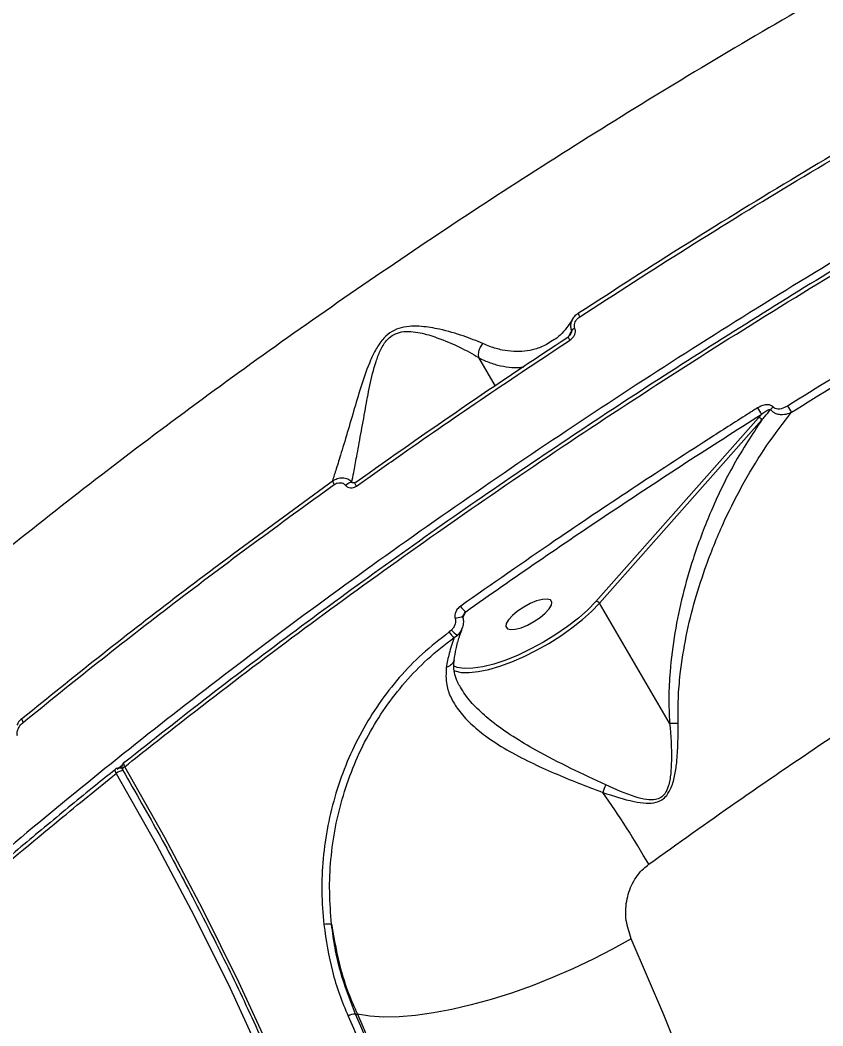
# Model space of a CAD drawing. Header units: millimetres. Extents: x -6879 to 7341, y -8047 to 7187.
# Drawn here: x 22.1 to 160.1, y 3368 to 3540.9 of the extents above; entities that cross this region are included whole.
import ezdxf

# ---------------------------------------------------------------- set-up
doc = ezdxf.new("R2010")
doc.units = ezdxf.units.MM
for name, color, linetype in [('DIKOM_ОБЪЕКТ', 7, 'Continuous'), ('DIKOM_РАЗМЕР_ЗОНА', 7, 'Continuous'), ('DIKOM_РАЗМЕР_ОБЪЕКТА', 7, 'Continuous')]:
    doc.layers.add(name, color=color, linetype=linetype)
doc.styles.add('style1', font='arial.ttf', dxfattribs={"width": 0.8})
doc.dimstyles.new('1-50', dxfattribs={"dimtxt": 300, "dimasz": 200, "dimexe": 100, "dimexo": 0, "dimgap": 100, "dimtad": 0, "dimdec": 0, "dimtxsty": 'style1', "dimcen": 0, "dimclrd": 7, "dimclre": 7, "dimadec": 1, "dimazin": 2, "dimtfac": 1, "dimtdec": 0, "dimtmove": 1, "dimatfit": 3, "dimfxl": 0, "dimlwd": 25, "dimlwe": 18, "dimarcsym": 0})

# ---------------------------------------------------------------- blocks, each defined once
blk = doc.blocks.new('*D19')
at = {"layer": 'Defpoints', "color": 0, "transparency": 16777216}
for p in [(5624.04, 6094.27), (-4435.35, 2864.29), (5624.04, -2640.11)]:
    blk.add_point(p, dxfattribs=at)
at = {"layer": 'DIKOM_РАЗМЕР_ОБЪЕКТА', "color": 7, "lineweight": 18, "transparency": 16777216}
for p, q in [((-4435.35, 2864.29), (-4435.35, 6194.27)), ((5624.04, -2640.11), (5624.04, 6194.27))]:
    blk.add_line(p, q, dxfattribs=at)
at = {"layer": 'DIKOM_РАЗМЕР_ОБЪЕКТА', "color": 7, "lineweight": 25, "transparency": 16777216}
for p, q in [((-4235.35, 6094.27), (2113.67, 6094.27)), ((5424.04, 6094.27), (3193.46, 6094.27))]:
    blk.add_line(p, q, dxfattribs=at)
at = {"layer": 'DIKOM_РАЗМЕР_ОБЪЕКТА', "color": 7, "transparency": 16777216}
for points in [[(-4235.35, 6127.6), (-4235.35, 6060.94), (-4435.35, 6094.27)], [(5424.04, 6127.6), (5424.04, 6060.94), (5624.04, 6094.27)]]:
    blk.add_solid(points, dxfattribs=at)
at = {"layer": 'DIKOM_РАЗМЕР_ОБЪЕКТА', "color": 0, "transparency": 16777216, "insert": (2653.56, 6094.27), "char_height": 300, "attachment_point": 5, "style": 'style1'}
blk.add_mtext('10100', dxfattribs=at)
blk = doc.blocks.new('*D17')
at = {"layer": 'Defpoints', "color": 0, "transparency": 16777216}
for p in [(-5935.35, 6990.27), (-5935.35, 998.27), (7340.79, -2830.86)]:
    blk.add_point(p, dxfattribs=at)
at = {"layer": 'DIKOM_РАЗМЕР_ЗОНА', "color": 7, "lineweight": 18, "transparency": 16777216}
for p, q in [((-5935.35, 998.27), (-5935.35, 7090.27)), ((7340.79, -2830.86), (7340.79, 7090.27))]:
    blk.add_line(p, q, dxfattribs=at)
at = {"layer": 'DIKOM_РАЗМЕР_ЗОНА', "color": 7, "lineweight": 25, "transparency": 16777216}
for p, q in [((-5735.35, 6990.27), (2016.67, 6990.27)), ((7140.79, 6990.27), (3096.46, 6990.27))]:
    blk.add_line(p, q, dxfattribs=at)
at = {"layer": 'DIKOM_РАЗМЕР_ЗОНА', "color": 7, "transparency": 16777216}
for points in [[(-5735.35, 7023.6), (-5735.35, 6956.94), (-5935.35, 6990.27)], [(7140.79, 7023.6), (7140.79, 6956.94), (7340.79, 6990.27)]]:
    blk.add_solid(points, dxfattribs=at)
at = {"layer": 'DIKOM_РАЗМЕР_ЗОНА', "color": 0, "transparency": 16777216, "insert": (2556.56, 6990.27), "char_height": 300, "attachment_point": 5, "style": 'style1'}
blk.add_mtext('13300', dxfattribs=at)

msp = doc.modelspace()

# ---------------------------------------------------------------- linework, layer by layer
at = {"layer": 'DIKOM_ОБЪЕКТ', "color": 7, "linetype": 'Continuous', "lineweight": 15}
for p, q in [((100.89, 3482.89), (103.75, 3478)), ((149.56, 3473.18), (149, 3472.55)), ((149, 3472.55), (121.07, 3441)), ((121.67, 3440.67), (149.6, 3472.22)), ((133.71, 3420.09), (121.67, 3440.67)), ((98.21, 3438.23), (98.69, 3439.22)), ((98.2, 3438.24), (98.21, 3438.23)), ((96.25, 3436.07), (95.87, 3435.74)), ((96.7, 3434.79), (97.29, 3435.21)), ((98.01, 3436.09), (97.99, 3436.04)), ((97.22, 3429.66), (96.58, 3429.92)), ((38.77, 3412.19), (39.69, 3412.92)), ((39.62, 3412.31), (39.27, 3412.36)), ((38.53, 3412.14), (38.44, 3412.07)), ((38.52, 3412.15), (38.53, 3412.15)), ((79.74, 3370.08), (80.07, 3370.03))]:
    msp.add_line(p, q, dxfattribs=at)
at = {"layer": 'DIKOM_ОБЪЕКТ', "color": 7, "linetype": 'Continuous', "lineweight": 15, "flags": 128}
for points in [[(118.05, 3490.55), (118.07, 3490.56), (118.1, 3490.54)], [(116.59, 3485.89), (116.51, 3486.05), (116.43, 3486.19), (116.38, 3486.31), (116.35, 3486.41), (116.33, 3486.47), (116.34, 3486.51), (116.34, 3486.52)], [(116.34, 3486.52), (116.37, 3486.52), (116.42, 3486.49)], [(76.11, 3461.09), (76.03, 3461.24), (75.96, 3461.38), (75.92, 3461.5), (75.89, 3461.6), (75.89, 3461.68), (75.91, 3461.74), (75.94, 3461.77), (76, 3461.76)], [(78.04, 3460.94), (78.23, 3461.1), (78.42, 3461.24), (78.61, 3461.36), (78.8, 3461.44), (78.96, 3461.48), (79.09, 3461.49), (79.19, 3461.45), (79.2, 3461.43)], [(79.92, 3460.8), (79.83, 3460.96), (79.77, 3461.1), (79.72, 3461.23), (79.7, 3461.33), (79.7, 3461.41), (79.72, 3461.46), (79.73, 3461.46)], [(79.73, 3461.46), (79.77, 3461.47), (79.83, 3461.46)], [(96.59, 3429.15), (96.82, 3429.05), (97.92, 3428.8), (99.27, 3428.76), (100.86, 3428.93), (102.64, 3429.3), (104.57, 3429.86), (106.62, 3430.61), (108.74, 3431.53), (110.87, 3432.6), (112.99, 3433.79), (115.03, 3435.09), (116.96, 3436.45), (118.74, 3437.86), (120.32, 3439.27), (121.67, 3440.67)], [(121.07, 3441), (119.68, 3439.57), (118.05, 3438.12), (116.2, 3436.69), (114.2, 3435.31), (112.09, 3434.01), (109.91, 3432.82), (107.73, 3431.78), (105.59, 3430.91), (103.54, 3430.23), (101.64, 3429.75), (99.93, 3429.5), (98.45, 3429.46), (97.24, 3429.66), (97.22, 3429.66)], [(113.49, 3440.89), (113.24, 3441.24), (112.68, 3441.4), (111.88, 3441.34), (110.88, 3441.07), (109.78, 3440.62), (108.66, 3440.02), (107.6, 3439.32), (106.71, 3438.57), (106.05, 3437.84), (105.66, 3437.19), (105.6, 3436.67), (105.85, 3436.31), (106.4, 3436.16), (107.21, 3436.22), (108.2, 3436.48), (109.31, 3436.94), (110.43, 3437.54), (111.48, 3438.24), (112.37, 3438.98), (113.04, 3439.71), (113.42, 3440.36), (113.49, 3440.89)], [(96.88, 3438.04), (97.14, 3438.15), (97.41, 3438.24), (97.66, 3438.3), (97.89, 3438.33), (98.06, 3438.32), (98.17, 3438.27), (98.2, 3438.24)], [(22.53, 3420.94), (22.57, 3420.96), (22.65, 3420.98)], [(22.65, 3420.21), (22.57, 3420.36), (22.51, 3420.5), (22.47, 3420.63), (22.46, 3420.75), (22.47, 3420.84), (22.51, 3420.91), (22.53, 3420.94)], [(40.09, 3412.59), (39.95, 3412.48), (39.85, 3412.37), (39.77, 3412.26), (39.72, 3412.16), (39.71, 3412.08), (39.72, 3412.02)], [(39.96, 3413.31), (39.96, 3413.3), (39.91, 3413.24), (39.9, 3413.15), (39.91, 3413.03), (39.94, 3412.9), (40, 3412.75), (40.09, 3412.59)], [(40.11, 3413.34), (40.02, 3413.34), (39.96, 3413.31)], [(109.1, 3132.36), (109.54, 3146.31), (109.6, 3160.26), (109.29, 3174.19), (108.59, 3188.11), (107.51, 3201.99), (106.06, 3215.83), (104.23, 3229.62), (102.02, 3243.36), (99.44, 3257.02), (96.48, 3270.62), (93.16, 3284.12), (89.46, 3297.53), (85.4, 3310.84), (80.98, 3324.04), (76.19, 3337.12), (71.05, 3350.07), (65.55, 3362.88), (59.7, 3375.55), (53.5, 3388.06), (46.96, 3400.41), (40.09, 3412.59)], [(38.64, 3411.43), (38.55, 3411.59), (38.49, 3411.74), (38.46, 3411.87), (38.45, 3411.99), (38.47, 3412.08), (38.51, 3412.14), (38.52, 3412.15)], [(38.64, 3411.43), (45.49, 3399.29), (52.01, 3386.97), (58.19, 3374.5), (64.02, 3361.87), (69.5, 3349.1), (74.63, 3336.18), (79.4, 3323.15), (83.82, 3309.99), (87.86, 3296.72), (91.55, 3283.35), (94.86, 3269.88), (97.81, 3256.33), (100.39, 3242.7), (102.59, 3229.01), (104.41, 3215.26), (105.86, 3201.46), (106.93, 3187.62), (107.63, 3173.75), (107.95, 3159.86), (107.88, 3145.95), (107.44, 3132.04)], [(127.15, 3383.02), (123.92, 3381.21), (120.57, 3379.48), (117.12, 3377.85), (113.62, 3376.33), (110.09, 3374.94), (106.56, 3373.69), (103.07, 3372.58), (99.65, 3371.64), (96.32, 3370.86), (93.13, 3370.26), (90.09, 3369.85), (87.25, 3369.61), (84.61, 3369.56), (82.21, 3369.7), (80.07, 3370.03)], [(174.37, 3191.28), (173.26, 3205.42), (171.79, 3219.52), (169.97, 3233.57), (167.8, 3247.58), (165.28, 3261.52), (162.41, 3275.39), (159.19, 3289.19), (155.63, 3302.9), (151.73, 3316.53), (147.49, 3330.05), (142.9, 3343.47), (137.99, 3356.78), (132.73, 3369.96), (127.15, 3383.02)], [(78.49, 3369.7), (79.39, 3367.64), (80.29, 3365.58), (81.17, 3363.52), (82.05, 3361.45), (82.92, 3359.37), (83.78, 3357.3), (84.64, 3355.22), (85.48, 3353.13)], [(86.75, 3353.47), (85.9, 3355.56), (85.05, 3357.64), (84.19, 3359.72), (83.32, 3361.8), (82.44, 3363.87), (81.55, 3365.95), (80.65, 3368.01), (79.74, 3370.08)], [(80.07, 3370.03), (80.99, 3367.95), (81.89, 3365.87), (82.79, 3363.79), (83.68, 3361.7), (84.55, 3359.61), (85.42, 3357.51), (86.28, 3355.41), (87.13, 3353.31)]]:
    msp.add_lwpolyline(points, dxfattribs=at)
at = {"layer": 'DIKOM_ОБЪЕКТ', "color": 7, "linetype": 'Continuous', "lineweight": 15}
for centre, radius, start, end in [((118.97, 3490.57), 0.922, 180.9488, 223.4991), ((118.04, 3486.56), 1.52, 112.2205, 140.7192), ((160.81, 3478.41), 7.81, 209.466, 218.6696), ((154.39, 3477.32), 6.36, 208.9864, 220.5848), ((152.94, 3472.64), 2.27, 128.9124, 144.6273), ((149.04, 3471.92), 0.635, 28.0873, 93.5261), ((100.24, 3441.45), 2.72, 207.3737, 235.0626), ((121.11, 3440.37), 0.635, 28.0987, 93.5149), ((98.41, 3437.11), 2.89, 208.4228, 233.7236), ((99.01, 3438.32), 3.56, 219.2557, 241.0638), ((96.37, 3436.71), 1.76, 301.4682, 337.572), ((39.14, 3411.37), 1, 103.5937, 128.7685), ((39.14, 3411.37), 1, 82.5975, 103.5937), ((39.17, 3411.6), 0.77, 52.1118, 82.3463), ((40.59, 3412.53), 1, 128.6609, 210.224), ((40.01, 3409.89), 2.06, 93.9099, 131.5123), ((138.51, 3402.37), 17.27, 155.7577, 160.3604), ((-8.87, 3315.71), 160.44, 29.9521, 35.1898), ((75.16, 3381.8), 3.75, 82.7101, 103.2484), ((79.67, 3368.01), 2.07, 88.0882, 124.9527)]:
    msp.add_arc(centre, radius, start, end, dxfattribs=at)
for points, knots in [([(149.26, 4030.74), (147.55, 4031.44), (142.92, 4033.31), (134.93, 4035.39), (125.18, 4036.69), (114.84, 4036.81), (103.92, 4035.7), (92.45, 4033.34), (80.68, 4029.79), (68.65, 4025.07), (56.42, 4019.27), (43.79, 4012.28), (30.79, 4004.07), (17.46, 3994.65), (4.08, 3984.22), (-9.3, 3972.84), (-22.62, 3960.59), (-36.11, 3947.28), (-49.73, 3932.89), (-63.43, 3917.47), (-76.75, 3901.53), (-89.65, 3885.18), (-102.11, 3868.53), (-114.49, 3851.12), (-126.75, 3832.96), (-138.84, 3814.11), (-150.65, 3794.7), (-162.15, 3774.8), (-173.3, 3754.46), (-184.13, 3733.61), (-194.59, 3712.3), (-204.63, 3690.6), (-214.03, 3668.98), (-222.77, 3647.52), (-230.85, 3626.28), (-238.4, 3604.92), (-245.38, 3583.51), (-251.73, 3562.13), (-257.03, 3542.47), (-259.95, 3530.11), (-261.24, 3524.64)], [0, 0, 0, 0, 0.015651, 0.042167, 0.068704, 0.09522, 0.122506, 0.149814, 0.1771, 0.203616, 0.230153, 0.256669, 0.283955, 0.311263, 0.33855, 0.365065, 0.391602, 0.418118, 0.445404, 0.472713, 0.499999, 0.52556, 0.551139, 0.576701, 0.602949, 0.629218, 0.655467, 0.681983, 0.708519, 0.735035, 0.762321, 0.78963, 0.816916, 0.843432, 0.869969, 0.896485, 0.923771, 0.951079, 0.978366, 1, 1, 1, 1]), ([(126.92, 4035.74), (126.7, 4035.76), (124.85, 4035.95), (121.26, 4036.04), (116.14, 4035.97), (110.91, 4035.58), (105.56, 4034.92), (100.1, 4033.96), (94.52, 4032.7), (88.82, 4031.16), (83.01, 4029.33), (77.11, 4027.21), (71.13, 4024.81), (65.1, 4022.15), (59.03, 4019.21), (52.9, 4016.01), (46.72, 4012.53), (40.48, 4008.79), (34.18, 4004.78), (27.83, 4000.5), (21.41, 3995.94), (14.93, 3991.11), (8.38, 3986), (1.79, 3980.63), (-4.82, 3975.03), (-11.42, 3969.2), (-18.02, 3963.16), (-24.6, 3956.9), (-31.18, 3950.43), (-37.75, 3943.74), (-44.32, 3936.82), (-50.89, 3929.69), (-57.46, 3922.33), (-64.03, 3914.75), (-70.61, 3906.93), (-77.19, 3898.91), (-83.73, 3890.69), (-90.21, 3882.33), (-96.62, 3873.82), (-102.96, 3865.18), (-109.23, 3856.4), (-115.44, 3847.48), (-121.59, 3838.41), (-127.68, 3829.2), (-133.71, 3819.83), (-139.67, 3810.31), (-145.59, 3800.64), (-151.44, 3790.81), (-157.21, 3780.88), (-162.88, 3770.87), (-168.42, 3760.81), (-173.84, 3750.7), (-179.15, 3740.56), (-184.33, 3730.36), (-189.4, 3720.1), (-194.36, 3709.79), (-199.2, 3699.42), (-203.93, 3688.99), (-208.55, 3678.49), (-213.05, 3667.93), (-217.44, 3657.33), (-221.68, 3646.75), (-225.76, 3636.21), (-229.68, 3625.72), (-233.45, 3615.29), (-237.05, 3604.9), (-240.5, 3594.56), (-243.79, 3584.25), (-246.93, 3573.99), (-249.92, 3563.76), (-252.76, 3553.56), (-255.43, 3543.4), (-257.8, 3533.96), (-259.2, 3527.95), (-259.82, 3525.29)], [0, 0, 0, 0, 0.0019, 0.01588, 0.029853, 0.043833, 0.057831, 0.071862, 0.085941, 0.100083, 0.114302, 0.128567, 0.142778, 0.156919, 0.171006, 0.185054, 0.19908, 0.2131, 0.227127, 0.241174, 0.255256, 0.269388, 0.283588, 0.297851, 0.312092, 0.326248, 0.340343, 0.354395, 0.368418, 0.382428, 0.396443, 0.410472, 0.424531, 0.438637, 0.452806, 0.467048, 0.481292, 0.495462, 0.509568, 0.523624, 0.537648, 0.551655, 0.565661, 0.579679, 0.593723, 0.607808, 0.621952, 0.636169, 0.650415, 0.664605, 0.678726, 0.692794, 0.706824, 0.720832, 0.734836, 0.748847, 0.762881, 0.776951, 0.791075, 0.805268, 0.819516, 0.833736, 0.847877, 0.86196, 0.876001, 0.890015, 0.90402, 0.91803, 0.932057, 0.946117, 0.960225, 0.974398, 0.988642, 1, 1, 1, 1]), ([(-259.66, 3525.47), (-258.44, 3530.62), (-255.63, 3542.53), (-250.48, 3561.61), (-244.24, 3582.64), (-237.32, 3603.92), (-229.76, 3625.36), (-221.61, 3646.85), (-212.87, 3668.33), (-203.55, 3689.76), (-193.68, 3711.1), (-183.3, 3732.3), (-172.45, 3753.24), (-161.18, 3773.84), (-149.67, 3793.78), (-137.94, 3813.03), (-126.04, 3831.6), (-113.86, 3849.67), (-101.44, 3867.17), (-88.85, 3884.02), (-75.95, 3900.38), (-62.75, 3916.17), (-49.28, 3931.35), (-35.74, 3945.67), (-22.2, 3959.08), (-8.71, 3971.51), (4.68, 3982.92), (17.94, 3993.26), (31.06, 4002.53), (43.99, 4010.72), (56.68, 4017.79), (69.07, 4023.71), (80.35, 4028.15), (90.57, 4031.33), (99.79, 4033.5), (108.74, 4034.89), (117.5, 4035.5), (126.03, 4035.28), (134.29, 4034.21), (142.22, 4032.35), (147.17, 4030.41), (149.65, 4029.44)], [0, 0, 0, 0, 0.020433, 0.047303, 0.0742577, 0.1012555, 0.1282534, 0.1552081, 0.1820781, 0.2089481, 0.2359029, 0.2629007, 0.2898985, 0.3168533, 0.3437233, 0.3696029, 0.3955582, 0.4215519, 0.4475457, 0.473501, 0.4993807, 0.5262505, 0.5532052, 0.5802031, 0.6072009, 0.6341554, 0.6610255, 0.6878954, 0.7148501, 0.7418479, 0.7688455, 0.7958001, 0.8226701, 0.8444426, 0.8662375, 0.8880323, 0.9098048, 0.9323412, 0.9549024, 0.9774638, 1, 1, 1, 1]), ([(-259.39, 3524.75), (-258.46, 3528.71), (-255.95, 3539.36), (-251.29, 3557.02), (-245.27, 3577.74), (-238.52, 3598.9), (-231.05, 3620.43), (-222.87, 3642.28), (-214.15, 3663.94), (-204.95, 3685.37), (-195.31, 3706.49), (-185.08, 3727.65), (-174.26, 3748.77), (-162.88, 3769.78), (-151.19, 3790.21), (-139.24, 3810.02), (-127.08, 3829.15), (-114.51, 3847.92), (-101.56, 3866.25), (-88.26, 3884.06), (-74.91, 3900.96), (-61.56, 3916.91), (-48.25, 3931.89), (-34.76, 3946.16), (-21.14, 3959.63), (-7.43, 3972.23), (6.07, 3983.69), (19.32, 3993.99), (32.28, 4003.14), (45.16, 4011.3), (57.92, 4018.39), (70.5, 4024.36), (82.12, 4028.88), (92.79, 4032.14), (102.57, 4034.33), (112.05, 4035.61), (120.28, 4036.06), (125.19, 4035.69), (127.18, 4035.54)], [0, 0, 0, 0, 0.016806, 0.045276, 0.073769, 0.102239, 0.131537, 0.160858, 0.190155, 0.218625, 0.247118, 0.275588, 0.304886, 0.334207, 0.363504, 0.391975, 0.420467, 0.448937, 0.478235, 0.507556, 0.536853, 0.565324, 0.593816, 0.622286, 0.651584, 0.680905, 0.710202, 0.738673, 0.767165, 0.795635, 0.824932, 0.854254, 0.883551, 0.90833, 0.933138, 0.957947, 0.98299, 1, 1, 1, 1]), ([(500.36, 3651.28), (496.75, 3651.73), (489.53, 3652.63), (477.6, 3653.1), (464.92, 3652.92), (451.45, 3652.03), (437.29, 3650.46), (422.46, 3648.2), (406.99, 3645.24), (390.9, 3641.6), (374.25, 3637.29), (357.13, 3632.34), (339.61, 3626.78), (321.73, 3620.6), (303.53, 3613.81), (285.03, 3606.44), (266.3, 3598.51), (247.43, 3590.06), (228.5, 3581.13), (209.57, 3571.74), (190.66, 3561.89), (171.81, 3551.62), (153.07, 3540.96), (134.55, 3529.97), (116.32, 3518.68), (98.43, 3507.14), (80.91, 3495.35), (63.79, 3483.34), (47.13, 3471.16), (31.01, 3458.86), (15.49, 3446.5), (1.75, 3435.04), (-10.38, 3424.51), (-17.4, 3418.12), (-20.91, 3414.92)], [0, 0, 0, 0, 0.031557, 0.063213, 0.09492, 0.126627, 0.158283, 0.189839, 0.221397, 0.253054, 0.284762, 0.31647, 0.348127, 0.379685, 0.411265, 0.442944, 0.474674, 0.506404, 0.538084, 0.569664, 0.601295, 0.633025, 0.664806, 0.696588, 0.728318, 0.75995, 0.791659, 0.823468, 0.855327, 0.887186, 0.918995, 0.950705, 0.975352, 1, 1, 1, 1]), ([(584.28, 3621.33), (582.55, 3622.06), (577.88, 3624), (569.44, 3626.58), (558.74, 3628.86), (546.96, 3630.4), (534.12, 3631.19), (520.23, 3631.18), (505.61, 3630.39), (490.31, 3628.83), (474.41, 3626.55), (457.67, 3623.5), (440.1, 3619.66), (421.75, 3615.03), (403.01, 3609.71), (383.96, 3603.73), (364.69, 3597.15), (344.87, 3589.85), (324.55, 3581.82), (303.8, 3573.09), (283.31, 3563.95), (263.15, 3554.47), (243.41, 3544.72), (223.5, 3534.42), (203.49, 3523.59), (183.44, 3512.26), (163.52, 3500.51), (143.79, 3488.37), (124.32, 3475.88), (105.05, 3462.98), (86.05, 3449.72), (67.4, 3436.13), (49.5, 3422.5), (32.41, 3408.89), (16.15, 3395.34), (0.45, 3381.63), (-14.61, 3367.81), (-28.94, 3353.91), (-41.5, 3341.06), (-48.92, 3332.92), (-52.21, 3329.32)], [0, 0, 0, 0, 0.015652, 0.042168, 0.068704, 0.09522, 0.122506, 0.149814, 0.1771, 0.203616, 0.230153, 0.256669, 0.283955, 0.311264, 0.33855, 0.365066, 0.391602, 0.418118, 0.445404, 0.472713, 0.499999, 0.52556, 0.55114, 0.576701, 0.602949, 0.629218, 0.655467, 0.681983, 0.708519, 0.735035, 0.762321, 0.78963, 0.816916, 0.843432, 0.869969, 0.896485, 0.923771, 0.951079, 0.978366, 1, 1, 1, 1]), ([(40.09, 3412.59), (43.42, 3415.24), (52.42, 3422.38), (67.58, 3433.92), (85.66, 3447.14), (104.44, 3460.29), (123.86, 3473.33), (143.88, 3486.21), (164.05, 3498.64), (184.3, 3510.59), (204.55, 3522.03), (225.14, 3533.17), (246.01, 3543.94), (267.09, 3554.29), (287.92, 3564), (308.43, 3573.05), (328.56, 3581.44), (348.65, 3589.3), (368.62, 3596.58), (388.38, 3603.24), (407.52, 3609.14), (425.98, 3614.27), (443.72, 3618.65), (461.04, 3622.35), (477.85, 3625.33), (494.08, 3627.55), (509.37, 3628.97), (523.7, 3629.61), (537.05, 3629.49), (549.64, 3628.61), (561.4, 3626.94), (572.26, 3624.47), (581.57, 3621.4), (589.46, 3617.83), (595.44, 3614.44), (598.59, 3611.95), (599.84, 3610.97)], [0, 0, 0, 0, 0.017703, 0.047693, 0.077705, 0.107695, 0.138556, 0.169442, 0.200303, 0.230293, 0.260306, 0.290296, 0.321156, 0.352043, 0.382903, 0.412893, 0.442906, 0.472896, 0.503757, 0.534643, 0.565504, 0.595493, 0.625506, 0.655496, 0.686357, 0.717243, 0.748104, 0.778094, 0.808107, 0.838096, 0.868957, 0.899843, 0.930704, 0.956805, 0.982938, 1, 1, 1, 1]), ([(130.14, 3395.82), (135.13, 3399.38), (145.11, 3406.52), (160.5, 3417), (176.14, 3427.3), (192.23, 3437.5), (208.76, 3447.58), (225.7, 3457.5), (242.77, 3467.1), (260.49, 3476.66), (278.85, 3486.11), (297.81, 3495.39), (316.74, 3504.18), (335.53, 3512.43), (354.11, 3520.12), (372.4, 3527.2), (390.35, 3533.64), (407.94, 3539.46), (425.15, 3544.66), (441.89, 3549.19), (458.08, 3553.06), (473.65, 3556.22), (488.57, 3558.67), (502.83, 3560.42), (516.39, 3561.48), (529.2, 3561.83), (541.2, 3561.47), (552.54, 3560.39), (563.13, 3558.52), (572.91, 3555.85), (581.65, 3552.41), (589.3, 3548.19), (595.93, 3543.27), (599.39, 3539.38), (601.11, 3537.44)], [0, 0, 0, 0, 0.027767, 0.055566, 0.083366, 0.111132, 0.140037, 0.16898, 0.197923, 0.226828, 0.258637, 0.290548, 0.32251, 0.354472, 0.386382, 0.418191, 0.449895, 0.4817, 0.513556, 0.545411, 0.577215, 0.608919, 0.640547, 0.672276, 0.704055, 0.735834, 0.767563, 0.799191, 0.832594, 0.866026, 0.89943, 0.932943, 0.966486, 1, 1, 1, 1]), ([(193.92, 3536.2), (187.52, 3532.6), (174.71, 3525.42), (155.64, 3514.14), (136.71, 3502.54), (124.31, 3494.54), (118.1, 3490.54)], [0, 0, 0, 0, 0.248596, 0.497193, 0.748597, 1, 1, 1, 1]), ([(118.31, 3489.93), (124.45, 3493.9), (136.75, 3501.83), (155.64, 3513.41), (174.81, 3524.77), (187.8, 3532.05), (194.29, 3535.7)], [0, 0, 0, 0, 0.2485961, 0.4971927, 0.748596, 1, 1, 1, 1]), ([(215.38, 3510.61), (210.22, 3507.75), (199.89, 3502.02), (184.49, 3493.1), (169.16, 3483.97), (159.06, 3477.7), (154.01, 3474.57)], [0, 0, 0, 0, 0.2491, 0.4982, 0.749101, 1, 1, 1, 1]), ([(154.71, 3473.53), (159.71, 3476.63), (169.72, 3482.85), (184.97, 3491.94), (200.38, 3500.86), (210.76, 3506.62), (215.95, 3509.49)], [0, 0, 0, 0, 0.2491, 0.498201, 0.7491, 1, 1, 1, 1]), ([(165.08, 3499.86), (164.73, 3499.65), (158.9, 3496.22), (147.79, 3489.31), (131.77, 3479.17), (116.01, 3468.81), (100.35, 3458.16), (84.82, 3447.24), (69.49, 3436.04), (54.52, 3424.74), (44.91, 3417.14), (40.11, 3413.34)], [0, 0, 0, 0, 0.0079138, 0.1297216, 0.2516545, 0.3735877, 0.4953953, 0.6214763, 0.7476975, 0.8739185, 1, 1, 1, 1]), ([(118.07, 3490.52), (117.93, 3490.44), (117.53, 3490.19), (117.18, 3489.82), (117.06, 3489.53), (117.06, 3489.52)], [0, 0, 0, 0, 0.34596, 0.972901, 1, 1, 1, 1]), ([(117.06, 3489.53), (116.81, 3489.12), (116.23, 3488.17), (115.22, 3487.03), (114.34, 3486.2), (113.8, 3485.89), (113.67, 3485.82)], [0, 0, 0, 0, 0.246797, 0.569947, 0.901228, 1, 1, 1, 1]), ([(117.06, 3489.53), (116.96, 3489.32), (116.75, 3488.89), (116.67, 3488.18), (116.8, 3487.74), (116.87, 3487.52)], [0, 0, 0, 0, 0.336502, 0.663959, 1, 1, 1, 1]), ([(117.47, 3487.96), (117.43, 3488.1), (117.35, 3488.37), (117.42, 3488.82), (117.62, 3489.27), (117.93, 3489.66), (118.19, 3489.85), (118.31, 3489.93)], [0, 0, 0, 0, 0.188925, 0.37744, 0.579185, 0.816455, 1, 1, 1, 1]), ([(101.63, 3485.32), (100.55, 3485.76), (98.38, 3486.66), (94.72, 3487.71), (91.63, 3488.26), (89.4, 3488.33), (87.68, 3488.12), (86, 3487.46), (84.47, 3486.2), (83.27, 3484.44), (81.98, 3481.75), (80.79, 3478.28), (79.53, 3474.06), (78.32, 3469.9), (77.24, 3466.3), (76.34, 3463.45), (75.93, 3462.18), (75.73, 3461.57)], [0, 0, 0, 0, 0.103534, 0.209438, 0.280105, 0.315951, 0.352645, 0.385124, 0.417926, 0.458818, 0.498097, 0.58083, 0.665462, 0.759406, 0.855254, 0.930512, 1, 1, 1, 1]), ([(79.12, 3461.47), (79.23, 3462.01), (79.46, 3463.27), (80, 3466.08), (80.66, 3469.72), (81.42, 3473.86), (82.17, 3478.05), (82.99, 3481.46), (83.95, 3484.09), (84.86, 3485.69), (85.77, 3486.51), (86.64, 3487.04), (87.76, 3487.4), (89.31, 3487.43), (91.38, 3487.1), (94.28, 3486.2), (97.71, 3484.72), (99.92, 3483.52), (100.88, 3482.91), (100.88, 3482.91)], [0, 0, 0, 0, 0.060215, 0.138591, 0.236677, 0.334837, 0.420241, 0.505399, 0.543918, 0.582425, 0.607642, 0.612278, 0.642129, 0.677285, 0.712677, 0.784145, 0.892021, 0.999894, 1, 1, 1, 1]), ([(116.78, 3487.01), (116.75, 3486.94), (116.66, 3486.78), (116.5, 3486.61), (116.37, 3486.54), (116.34, 3486.53)], [0, 0, 0, 0, 0.331253, 0.83691, 1, 1, 1, 1]), ([(116.87, 3487.52), (116.83, 3487.44), (116.67, 3487.12), (116.51, 3486.8), (116.39, 3486.56)], [0, 0, 0, 0, 0.231797, 1, 1, 1, 1]), ([(116.59, 3485.89), (116.71, 3485.98), (116.99, 3486.19), (117.31, 3486.6), (117.52, 3487.07), (117.59, 3487.54), (117.51, 3487.82), (117.47, 3487.96)], [0, 0, 0, 0, 0.182537, 0.423782, 0.627463, 0.813439, 1, 1, 1, 1]), ([(116.87, 3487.52), (116.88, 3487.49), (116.89, 3487.43), (116.88, 3487.3), (116.85, 3487.16), (116.8, 3487.06), (116.78, 3487.01)], [0, 0, 0, 0, 0.179192, 0.310756, 0.693913, 1, 1, 1, 1]), ([(116.42, 3486.49), (110.22, 3482.38), (97.82, 3474.15), (85.83, 3465.69), (79.83, 3461.46)], [0, 0, 0, 0, 0.4992744, 1, 1, 1, 1]), ([(79.92, 3460.8), (80.45, 3461.17), (83.08, 3463.05), (90.41, 3468.22), (102.05, 3476.25), (111.74, 3482.68), (116.59, 3485.89)], [0, 0, 0, 0, 0.0441403, 0.2207127, 0.6100113, 1, 1, 1, 1]), ([(101.63, 3485.32), (101.59, 3485.29), (101.38, 3485.05), (101.06, 3484.52), (100.82, 3483.7), (100.86, 3483.17), (100.88, 3482.91)], [0, 0, 0, 0, 0.056215, 0.368539, 0.684276, 1, 1, 1, 1]), ([(113.63, 3485.82), (113.29, 3485.59), (112.34, 3484.93), (110.16, 3484.13), (107.6, 3483.81), (104.96, 3484.15), (103.17, 3484.66), (102.04, 3485.14), (101.63, 3485.32)], [0, 0, 0, 0, 0.104113, 0.289959, 0.595422, 0.752209, 0.90898, 1, 1, 1, 1]), ([(100.88, 3482.91), (100.88, 3482.9), (100.89, 3482.9), (100.89, 3482.9), (100.89, 3482.9), (100.89, 3482.89)], [0, 0, 0, 0, 0.299801, 0.706039, 1, 1, 1, 1]), ([(100.89, 3482.89), (101.31, 3482.69), (102.43, 3482.15), (104.2, 3481.56), (106.18, 3481.21), (107.68, 3481.14), (108.49, 3481.29), (108.71, 3481.32)], [0, 0, 0, 0, 0.149323, 0.399864, 0.650443, 0.908015, 1, 1, 1, 1]), ([(151.52, 3474.41), (151.48, 3474.45), (151.37, 3474.57), (151.08, 3474.73), (150.58, 3474.82), (149.78, 3474.74), (149.2, 3474.44), (148.82, 3474.24)], [0, 0, 0, 0, 0.0555175, 0.1784182, 0.3495459, 0.572896, 1, 1, 1, 1]), ([(154.01, 3474.57), (153.65, 3474.38), (153.11, 3474.1), (152.37, 3474.02), (151.92, 3474.1), (151.65, 3474.26), (151.55, 3474.37), (151.52, 3474.41)], [0, 0, 0, 0, 0.438543, 0.64871, 0.819252, 0.945174, 1, 1, 1, 1]), ([(148.82, 3474.24), (148.26, 3473.88), (145.46, 3472.11), (138.19, 3467.47), (127.11, 3460.25), (112.86, 3450.7), (103.21, 3443.96), (97.83, 3440.2)], [0, 0, 0, 0, 0.0321588, 0.1607932, 0.4182852, 0.6757766, 1, 1, 1, 1]), ([(98.69, 3439.22), (102.8, 3442.11), (111.04, 3447.88), (123.68, 3456.42), (136.5, 3464.87), (145.2, 3470.41), (149.56, 3473.18)], [0, 0, 0, 0, 0.249314, 0.498629, 0.749313, 1, 1, 1, 1]), ([(135.2, 3420.06), (135.19, 3421.49), (135.17, 3424.34), (135.61, 3429.38), (136.52, 3435.09), (138.07, 3441.35), (140.24, 3448.01), (143.05, 3454.83), (146.56, 3461.67), (150.39, 3467.94), (153.27, 3471.66), (154.71, 3473.53)], [0, 0, 0, 0, 0.066132, 0.132304, 0.238337, 0.344731, 0.450977, 0.593956, 0.729223, 0.864721, 1, 1, 1, 1]), ([(149.56, 3473.18), (149.79, 3473.37), (150.14, 3473.65), (150.6, 3473.91), (150.86, 3473.99), (151.02, 3474), (151.08, 3473.97), (151.09, 3473.96)], [0, 0, 0, 0, 0.49386, 0.730835, 0.885441, 0.970093, 1, 1, 1, 1]), ([(149.6, 3472.22), (149.76, 3472.41), (150.26, 3472.99), (150.76, 3473.57), (151.09, 3473.96)], [0, 0, 0, 0, 0.332044, 1, 1, 1, 1]), ([(151.09, 3473.96), (151.14, 3473.9), (151.31, 3473.7), (151.71, 3473.41), (152.37, 3473.16), (153.29, 3473.09), (154.1, 3473.25), (154.59, 3473.47), (154.71, 3473.53)], [0, 0, 0, 0, 0.063543, 0.205924, 0.386748, 0.593838, 0.897725, 1, 1, 1, 1]), ([(149.6, 3472.22), (147.95, 3469.72), (144.66, 3464.71), (140.76, 3456.59), (137.9, 3448.99), (135.92, 3442.11), (134.55, 3435.65), (133.82, 3429.74), (133.54, 3424.53), (133.66, 3421.57), (133.71, 3420.09)], [0, 0, 0, 0, 0.180143, 0.360267, 0.513483, 0.627816, 0.742323, 0.856429, 0.928234, 1, 1, 1, 1]), ([(76, 3461.76), (71.38, 3458.42), (62.14, 3451.74), (48.65, 3441.58), (35.42, 3431.32), (26.91, 3424.43), (22.65, 3420.98)], [0, 0, 0, 0, 0.249101, 0.4982, 0.7491, 1, 1, 1, 1]), ([(22.65, 3420.21), (26.88, 3423.64), (35.36, 3430.51), (48.57, 3440.76), (62.12, 3450.97), (71.45, 3457.72), (76.11, 3461.09)], [0, 0, 0, 0, 0.2491, 0.4982, 0.749099, 1, 1, 1, 1]), ([(79.23, 3461.37), (79.04, 3461.57), (78.63, 3461.97), (77.77, 3462.23), (76.83, 3462.2), (76.28, 3461.91), (76, 3461.76)], [0, 0, 0, 0, 0.2379985, 0.4906719, 0.7462837, 1, 1, 1, 1]), ([(76.11, 3461.09), (76.28, 3461.19), (76.61, 3461.38), (77.16, 3461.43), (77.68, 3461.3), (77.93, 3461.06), (78.04, 3460.94)], [0, 0, 0, 0, 0.258339, 0.516774, 0.767809, 1, 1, 1, 1]), ([(78.04, 3460.94), (78.16, 3460.83), (78.4, 3460.6), (78.9, 3460.47), (79.44, 3460.52), (79.76, 3460.71), (79.92, 3460.8)], [0, 0, 0, 0, 0.233839, 0.482463, 0.741332, 1, 1, 1, 1]), ([(79.73, 3461.47), (79.71, 3461.46), (79.64, 3461.4), (79.5, 3461.35), (79.34, 3461.35), (79.26, 3461.37), (79.22, 3461.42), (79.21, 3461.44)], [0, 0, 0, 0, 0.050135, 0.306106, 0.573914, 0.868786, 1, 1, 1, 1]), ([(97.83, 3440.2), (97.77, 3440.16), (97.51, 3439.96), (97.13, 3439.54), (96.87, 3438.97), (96.78, 3438.46), (96.85, 3438.18), (96.88, 3438.04)], [0, 0, 0, 0, 0.084384, 0.402659, 0.651833, 0.825491, 1, 1, 1, 1]), ([(98.21, 3438.22), (98.21, 3438.22), (98.21, 3438.22), (98.2, 3438.24), (98.19, 3438.28), (98.19, 3438.34), (98.21, 3438.44), (98.24, 3438.55), (98.27, 3438.61), (98.29, 3438.63)], [0, 0, 0, 0, 0.173672, 0.256756, 0.346264, 0.460227, 0.622577, 0.874809, 1, 1, 1, 1]), ([(98.29, 3438.63), (98.31, 3438.68), (98.39, 3438.87), (98.54, 3439.06), (98.66, 3439.19), (98.69, 3439.22)], [0, 0, 0, 0, 0.200471, 0.82946, 1, 1, 1, 1]), ([(96.88, 3438.04), (96.92, 3437.9), (96.99, 3437.61), (96.9, 3437.07), (96.66, 3436.54), (96.38, 3436.22), (96.25, 3436.07)], [0, 0, 0, 0, 0.2096838, 0.4181624, 0.7298706, 1, 1, 1, 1]), ([(98.1, 3436.37), (98.14, 3436.44), (98.3, 3436.76), (98.36, 3437.38), (98.34, 3437.96), (98.21, 3438.2), (98.2, 3438.22)], [0, 0, 0, 0, 0.121748, 0.556485, 0.964174, 1, 1, 1, 1]), ([(95.87, 3435.74), (94.28, 3434.51), (91.22, 3432.15), (87.21, 3427.96), (83.73, 3423.5), (80.73, 3418.65), (78.25, 3413.49), (76.31, 3408.07), (74.92, 3402.48), (74.12, 3396.8), (73.86, 3391.09), (74.15, 3387.33), (74.3, 3385.46)], [0, 0, 0, 0, 0.107083, 0.205973, 0.305185, 0.404078, 0.503337, 0.602917, 0.702179, 0.801347, 0.900832, 1, 1, 1, 1]), ([(75.64, 3385.52), (75.49, 3387.36), (75.2, 3391.05), (75.45, 3396.65), (76.22, 3402.22), (77.58, 3407.69), (79.47, 3413), (81.89, 3418.06), (84.83, 3422.81), (88.23, 3427.17), (92.15, 3431.27), (95.14, 3433.59), (96.7, 3434.79)], [0, 0, 0, 0, 0.09928, 0.198875, 0.298153, 0.397421, 0.497008, 0.596272, 0.695087, 0.794221, 0.893032, 1, 1, 1, 1]), ([(96.7, 3434.79), (96.39, 3433.9), (95.85, 3432.32), (95.51, 3430.46), (95.36, 3429.64)], [0, 0, 0, 0, 0.5624, 1, 1, 1, 1]), ([(96.71, 3430.94), (96.81, 3431.58), (97.05, 3433), (97.5, 3434.7), (97.88, 3435.66), (98.02, 3436.03)], [0, 0, 0, 0, 0.334415, 0.747707, 1, 1, 1, 1]), ([(97.29, 3435.21), (97.49, 3435.4), (97.84, 3435.75), (98.01, 3436.19), (98.09, 3436.38)], [0, 0, 0, 0, 0.577297, 1, 1, 1, 1]), ([(97.98, 3436.1), (98.01, 3436.17), (98.05, 3436.28), (98.09, 3436.38), (98.11, 3436.43)], [0, 0, 0, 0, 0.581764, 1, 1, 1, 1]), ([(95.36, 3429.64), (95.3, 3428.64), (95.21, 3426.88), (96.09, 3424.45), (97.43, 3422.22), (99.44, 3420.01), (102.23, 3417.7), (105.71, 3415.46), (109.72, 3413.36), (113.88, 3411.48), (118.06, 3409.76), (120.86, 3408.7), (122.25, 3408.17)], [0, 0, 0, 0, 0.10449, 0.183385, 0.262336, 0.355839, 0.449421, 0.563194, 0.677079, 0.784507, 0.892407, 1, 1, 1, 1]), ([(96.69, 3430.97), (96.69, 3430.96), (96.7, 3430.74), (96.47, 3430.35), (96.04, 3429.93), (95.61, 3429.72), (95.39, 3429.65), (95.36, 3429.64)], [0, 0, 0, 0, 0.0162076, 0.3568347, 0.6974274, 0.9459893, 1, 1, 1, 1]), ([(97.78, 3426.27), (97.62, 3426.54), (97.18, 3427.27), (96.81, 3428.42), (96.59, 3429.7), (96.69, 3430.56), (96.74, 3430.97)], [0, 0, 0, 0, 0.171024, 0.45528, 0.737748, 1, 1, 1, 1]), ([(122.77, 3409.46), (120.77, 3410.39), (116.72, 3412.29), (111.31, 3415.06), (106.75, 3417.76), (103.36, 3420.14), (100.61, 3422.56), (98.79, 3424.55), (98.05, 3425.85), (97.8, 3426.28)], [0, 0, 0, 0, 0.205471, 0.416234, 0.559561, 0.706116, 0.821709, 0.940166, 1, 1, 1, 1]), ([(22.54, 3420.92), (22.5, 3420.89), (22.17, 3420.68), (21.82, 3420.28), (21.61, 3419.86), (21.55, 3419.75)], [0, 0, 0, 0, 0.106411, 0.779137, 1, 1, 1, 1]), ([(21.67, 3417.88), (21.63, 3418), (21.56, 3418.24), (21.61, 3418.71), (21.84, 3419.32), (22.22, 3419.84), (22.55, 3420.12), (22.65, 3420.21)], [0, 0, 0, 0, 0.138867, 0.27678, 0.496601, 0.841873, 1, 1, 1, 1]), ([(122.25, 3408.17), (124.03, 3407.57), (126.5, 3406.74), (129.58, 3406.27), (131.23, 3406.35), (132.45, 3406.86), (133.38, 3407.73), (134.16, 3409.22), (134.7, 3411.23), (135.2, 3414.93), (135.2, 3417.88), (135.2, 3420.06)], [0, 0, 0, 0, 0.231116, 0.319668, 0.391406, 0.436691, 0.48222, 0.545663, 0.639713, 0.73423, 1, 1, 1, 1]), ([(133.72, 3420.08), (133.72, 3420.08), (133.96, 3417.95), (134.11, 3415.04), (133.97, 3411.4), (133.64, 3409.46), (133.05, 3408.02), (132.24, 3407.21), (131.14, 3406.82), (129.62, 3406.9), (126.74, 3407.67), (124.44, 3408.7), (122.77, 3409.46)], [0, 0, 0, 0, 0.000317, 0.274218, 0.369141, 0.463543, 0.523544, 0.564867, 0.60618, 0.674722, 0.763018, 1, 1, 1, 1]), ([(133.71, 3420.09), (133.71, 3420.09), (133.71, 3420.08), (133.72, 3420.08), (133.72, 3420.08), (133.72, 3420.08)], [0, 0, 0, 0, 0.394691, 0.794828, 1, 1, 1, 1]), ([(133.72, 3420.08), (133.93, 3420.07), (134.33, 3420.04), (134.88, 3420.05), (135.16, 3420.06), (135.2, 3420.06)], [0, 0, 0, 0, 0.499489, 0.920545, 1, 1, 1, 1]), ([(38.44, 3412.07), (37.3, 3411.16), (33.37, 3408.01), (26.79, 3402.6), (18.72, 3395.84), (10.86, 3389.1), (3.21, 3382.37), (-4.22, 3375.68), (-11.45, 3369), (-18.48, 3362.35), (-25.3, 3355.71), (-31.92, 3349.09), (-38.34, 3342.49), (-44.56, 3335.9), (-50.59, 3329.31), (-56.41, 3322.75), (-62.02, 3316.22), (-67.37, 3309.75), (-72.47, 3303.37), (-77.31, 3297.07), (-81.89, 3290.85), (-86.21, 3284.72), (-90.28, 3278.66), (-94.09, 3272.67), (-97.65, 3266.76), (-100.96, 3260.92), (-104.01, 3255.16), (-106.81, 3249.46), (-109.35, 3243.85), (-111.63, 3238.35), (-113.61, 3232.97), (-115.32, 3227.73), (-116.74, 3222.63), (-117.89, 3217.65), (-118.75, 3212.8), (-119.33, 3208.08), (-119.64, 3203.48), (-119.65, 3199.01), (-119.42, 3194.8), (-119.05, 3192.15), (-118.87, 3190.89)], [0, 0, 0, 0, 0.010898, 0.037946, 0.065002, 0.091934, 0.118742, 0.145456, 0.172109, 0.198728, 0.225347, 0.251988, 0.278678, 0.305448, 0.332328, 0.359348, 0.386428, 0.413422, 0.440284, 0.467045, 0.493735, 0.520386, 0.547027, 0.573686, 0.600385, 0.627157, 0.65403, 0.681034, 0.708145, 0.735226, 0.762158, 0.788976, 0.815709, 0.842384, 0.869029, 0.89567, 0.922328, 0.949025, 0.975785, 1, 1, 1, 1]), ([(-118.64, 3190.65), (-118.91, 3192.39), (-119.63, 3196.89), (-119.51, 3204.8), (-118.4, 3214.36), (-116.06, 3224.58), (-112.52, 3235.42), (-107.85, 3246.63), (-102.09, 3258.17), (-95.3, 3269.99), (-87.39, 3282.28), (-78.32, 3295.01), (-68.09, 3308.15), (-57.42, 3320.86), (-46.49, 3333.04), (-35.5, 3344.66), (-23.8, 3356.4), (-11.42, 3368.25), (1.52, 3380.08), (14.93, 3391.83), (27.3, 3402.25), (35.36, 3408.78), (38.64, 3411.43)], [0, 0, 0, 0, 0.034213, 0.088339, 0.142424, 0.19808, 0.253782, 0.309438, 0.363523, 0.41765, 0.471735, 0.527391, 0.583092, 0.638748, 0.68582, 0.732946, 0.780072, 0.827645, 0.875217, 0.921593, 0.968072, 1, 1, 1, 1]), ([(39.72, 3412.02), (40.84, 3410.09), (44.08, 3404.48), (49.23, 3395.08), (55.08, 3383.78), (60.64, 3372.35), (65.91, 3360.8), (70.89, 3349.12), (75.58, 3337.33), (79.97, 3325.43), (84.06, 3313.44), (87.84, 3301.35), (91.33, 3289.17), (94.51, 3276.91), (97.38, 3264.57), (99.95, 3252.17), (102.2, 3239.71), (104.15, 3227.19), (105.78, 3214.63), (107.09, 3202.03), (108.1, 3189.39), (108.79, 3176.73), (109.16, 3164.04), (109.22, 3151.35), (109.02, 3140.7), (108.75, 3134.28), (108.66, 3132.1)], [0, 0, 0, 0, 0.022819, 0.066218, 0.109618, 0.153018, 0.196418, 0.239819, 0.283219, 0.32662, 0.370021, 0.413421, 0.456822, 0.500223, 0.543624, 0.587025, 0.630426, 0.673827, 0.717228, 0.760629, 0.804029, 0.84743, 0.890831, 0.934232, 0.977632, 1, 1, 1, 1]), ([(127.15, 3383.02), (126.8, 3384.05), (126.1, 3386.09), (126.2, 3389.45), (127.21, 3392.58), (128.72, 3394.69), (129.84, 3395.57), (130.14, 3395.82)], [0, 0, 0, 0, 0.238523, 0.471337, 0.696807, 0.915993, 1, 1, 1, 1]), ([(74.3, 3385.46), (74.71, 3382.75), (75.33, 3378.66), (76.93, 3373.46), (77.97, 3370.96), (78.49, 3369.7)], [0, 0, 0, 0, 0.492767, 0.746384, 1, 1, 1, 1]), ([(75.64, 3385.52), (76.09, 3382.87), (76.78, 3378.84), (78.46, 3373.73), (79.54, 3371.26), (80.07, 3370.03)], [0, 0, 0, 0, 0.492784, 0.74639, 1, 1, 1, 1]), ([(79.74, 3370.08), (78.8, 3372.49), (77.37, 3376.16), (76.18, 3381.42), (75.82, 3384.16), (75.64, 3385.52)], [0, 0, 0, 0, 0.49281, 0.746406, 1, 1, 1, 1])]:
    msp.add_open_spline(points, degree=3, knots=knots, dxfattribs=at)

# ---------------------------------------------------------------- dimensions: what is measured, and where the dimension line sits
at = {"layer": 'DIKOM_РАЗМЕР_ЗОНА'}
dim = msp.add_linear_dim(base=(-5935.35, 6990.27), p1=(7340.79, -2830.86), p2=(-5935.35, 998.27), text='13300', dimstyle='1-50', override={"dimscale": 1, "dimtix": 0, "dimtofl": 1, "dimtmove": 1, "dimatfit": 3}, dxfattribs=at)
dim.commit()
dim.dimension.update_dxf_attribs({"geometry": '*D17', "text_midpoint": (2556.56, 6990.27), "dimtype": 160})
at = {"layer": 'DIKOM_РАЗМЕР_ОБЪЕКТА'}
dim = msp.add_linear_dim(base=(5624.04, 6094.27), p1=(-4435.35, 2864.29), p2=(5624.04, -2640.11), text='10100', dimstyle='1-50', override={"dimscale": 1, "dimtix": 0, "dimtofl": 1, "dimtmove": 1, "dimatfit": 3}, dxfattribs=at)
dim.commit()
dim.dimension.update_dxf_attribs({"geometry": '*D19', "text_midpoint": (2653.56, 6094.27), "dimtype": 160})

doc.saveas('drawing.dxf')
